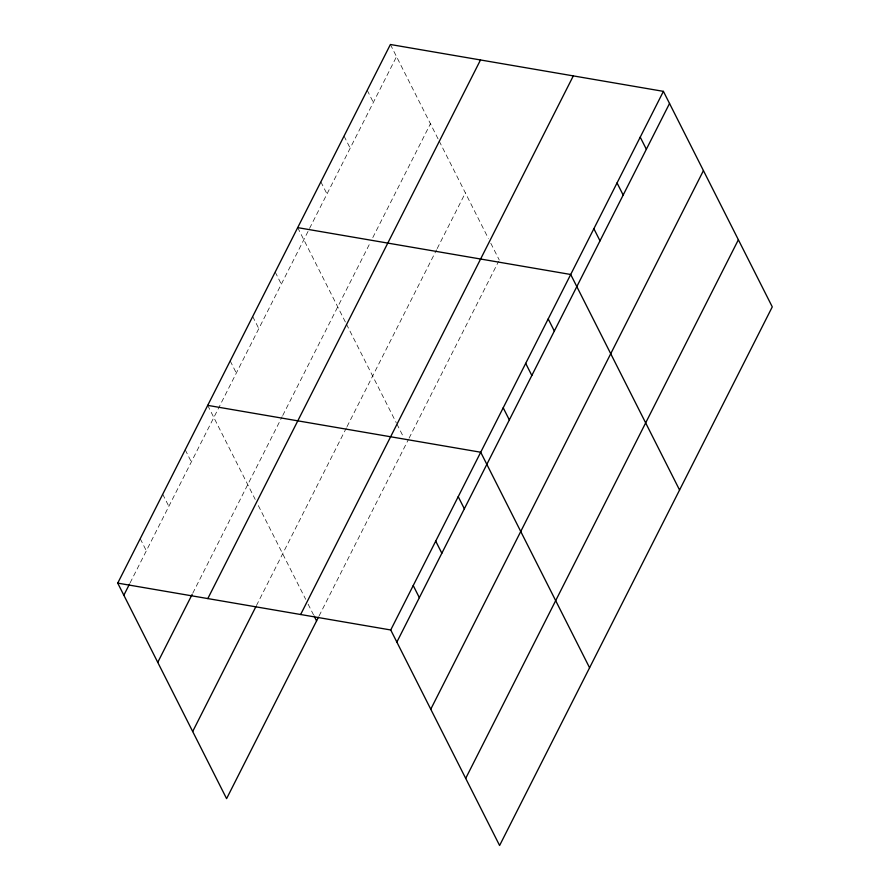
<?xml version="1.0" encoding="UTF-8"?>
<svg xmlns="http://www.w3.org/2000/svg" width="890" height="890" viewBox="0 0 890 890"><rect width="100%" height="100%" fill="white"/><g stroke="black" fill="none" stroke-linecap="round" stroke-linejoin="round"><path stroke-width="0.67" stroke-dasharray="4.45 3.34" d="M130.096 582.894L396.528 56.626M192.752 593.241L282.108 416.731M282.731 415.497L370.296 242.536M372.799 237.586L430.437 123.743M256.42 605.612L346.41 427.868M347.033 426.644L436.545 249.823M437.179 248.588L465.37 192.896M319.076 615.958L408.443 439.438M409.066 438.203L498.645 261.26M390.399 44.5L438.536 139.797M439.171 141.032L488.376 238.453M490.791 243.248L499.268 260.025M367.225 90.279L373.344 102.406M344.052 136.07L350.171 148.185M320.867 181.849L326.997 193.976M297.694 227.629L345.832 322.925M346.455 324.16L396.261 422.772M396.873 423.974L403.537 437.157M275.199 272.062L281.318 284.188M252.704 316.506L258.823 328.621M230.198 360.94L236.328 373.066M207.704 405.373L255.219 499.435M258.345 505.609L305.682 599.326M308.096 604.11L313.547 614.901M185.209 449.806L191.339 461.932M162.714 494.239L168.844 506.366M140.22 538.684L146.338 550.81"/><path stroke-width="1.33" d="M117.725 583.117L390.399 44.5L663.406 91.359L772.275 306.883L499.601 845.5L390.732 629.975L117.725 583.117L226.594 798.642L318.453 617.193M123.843 595.243L129.473 584.129M157.753 662.36L192.118 594.476M207.815 598.581L480.5 59.964M192.685 731.513L255.797 606.846M300.642 614.512L573.316 75.895M390.732 629.975L663.406 91.359M396.851 642.102L669.536 103.485M430.76 709.219L703.445 170.602M465.693 778.383L738.377 239.766M297.694 227.629L570.701 274.487L679.571 490.012M207.704 405.373L480.711 452.231L589.581 667.756M640.233 137.149L646.351 149.264M617.048 182.928L623.178 195.055M593.875 228.708L600.005 240.834M548.207 318.932L554.325 331.047M525.701 363.365L531.831 375.491M503.206 407.798L509.336 419.924M458.216 496.665L464.346 508.791M435.722 541.109L441.841 553.235M413.227 585.542L419.346 597.668M314.159 616.102L316.573 620.897"/></g></svg>
